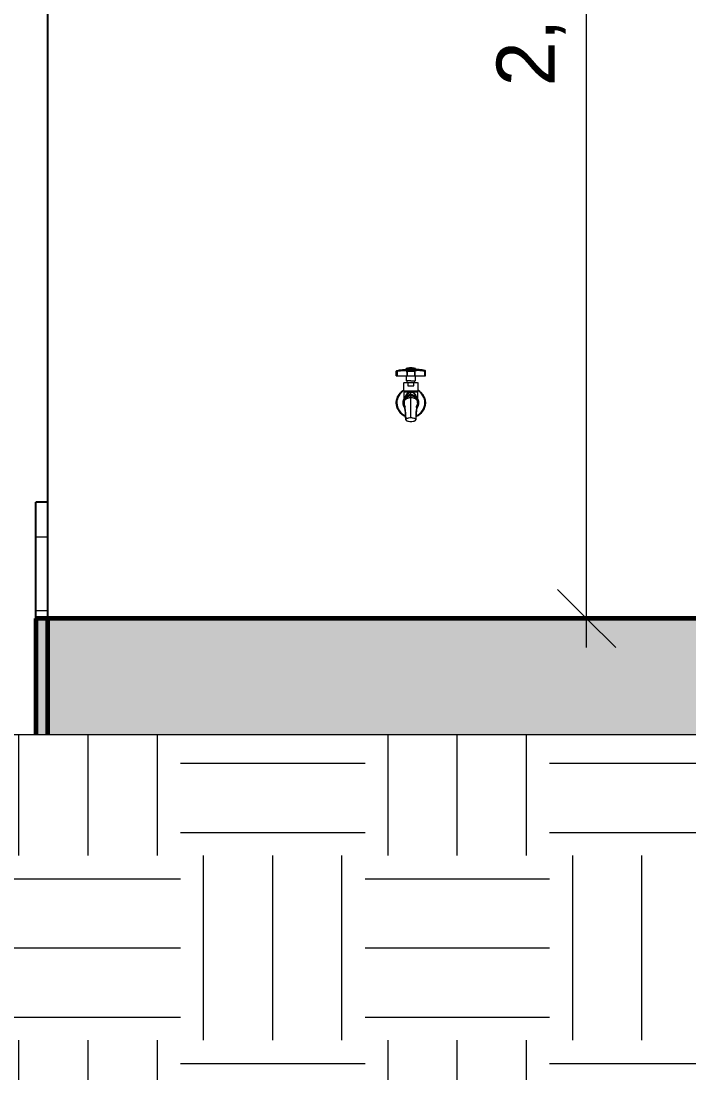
# Model space of a CAD drawing. Header units: millimetres. Extents: x -50912 to 58751, y -45352 to 5553.
# Drawn here: x 35921 to 37069, y -593 to 1227 of the extents above; entities that cross this region are included whole.
import ezdxf

# ---------------------------------------------------------------- set-up
doc = ezdxf.new("R2010")
doc.units = ezdxf.units.MM
for name, color, linetype, lineweight in [('A-ANNO-DIMS', 211, 'Continuous', 9), ('A-ANNO-DIMS-50', 211, 'Continuous', 9), ('A-DETL-GENF', 92, 'Continuous', 9), ('A-DETL-THIN', 151, 'Continuous', 9), ('A-FLOR', 192, 'Continuous', 25), ('A-FLOR-PATT', 8, 'Continuous', 25), ('A-WALL', 113, 'Continuous', 25), ('A-WALL-PATT', 111, 'Continuous', 25), ('G-IMPT', 8, 'Continuous', 9), ('P-SANR-FIXT', 6, 'Continuous', 9)]:
    doc.layers.add(name, color=color, linetype=linetype, lineweight=lineweight)
doc.styles.add('@Arial Unicode MS', font='ARIALUNI.TTF', dxfattribs={"height": 100})
doc.dimstyles.new('CRT_-__Metros_-_Linha_de_chamada_3_5_mm_1', dxfattribs={"dimscale": 304.8, "dimtxt": 100.584485, "dimasz": 0.328084, "dimexe": 0.164042, "dimexo": 0.0625, "dimgap": 0.082021, "dimtad": 1, "dimlfac": 0.001, "dimrnd": 0.01, "dimzin": 0, "dimdsep": 46, "dimtxsty": '@Arial Unicode MS', "dimblk1": 'OBLIQUE', "dimblk2": 'OBLIQUE', "dimsah": 1, "dimcen": 0.09, "dimdle": 0.164042, "dimazin": 0, "dimtfac": 1, "dimtdec": 4, "dimtix": 1, "dimtmove": 0, "dimatfit": 3, "dimfxl": 0.984252, "dimfxlon": 1, "dimtvp": 1, "dimtolj": 1, "dimtzin": 0, "dimarcsym": 2})

# ---------------------------------------------------------------- blocks, each defined once
blk = doc.blocks.new('Torneira 57_1152 C39 - 1152c39_3d_dwg-3886192-D')
at = {"layer": 'G-IMPT'}
for p, q in [((-42469.6, 617.1), (-42469.6, 625.1)), ((-42468.5, 625.1), (-42468.8, 625.1)), ((-42452.6, 628.2), (-42452.6, 629.7)), ((-42436.6, 629.7), (-42452.6, 629.7)), ((-42450.9, 629.7), (-42452.6, 629.7)), ((-42451.7, 625.3), (-42452.1, 625.8)), ((-42451.7, 623.6), (-42451.7, 625.3)), ((-42451.7, 625.3), (-42451.4, 625.3)), ((-42436.6, 629.7), (-42438.4, 629.7)), ((-42437.2, 625.9), (-42437.6, 625.4)), ((-42437.6, 625.4), (-42437.6, 622.6)), ((-42436.6, 629.7), (-42436.6, 628.4)), ((-42420.2, 625.6), (-42420.5, 625.6)), ((-42420.5, 625.6), (-42420.5, 622.7)), ((-42419.7, 617.1), (-42419.7, 625.6)), ((-42468.8, 617.1), (-42469.6, 617.1)), ((-42469.6, 617.1), (-42468.8, 617.1)), ((-42456.9, 590.9), (-42456.9, 605.6)), ((-42456, 605.6), (-42449.8, 605.6)), ((-42452.1, 608.8), (-42452.1, 617.1)), ((-42451.1, 605.6), (-42451.1, 608.8)), ((-42444.6, 608.8), (-42451.1, 608.8)), ((-42449.8, 605.6), (-42449.8, 599.8)), ((-42449.8, 605.6), (-42439.5, 605.6)), ((-42444.6, 608.8), (-42438.1, 608.8)), ((-42439.5, 599.8), (-42439.5, 605.6)), ((-42439.5, 605.6), (-42433.3, 605.6)), ((-42438.1, 608.8), (-42438.1, 605.6)), ((-42437.1, 617.1), (-42437.1, 608.8)), ((-42432.4, 605.6), (-42432.4, 590.9)), ((-42420.5, 617.1), (-42419.7, 617.1)), ((-42444.6, 590.9), (-42456.9, 590.9)), ((-42456.4, 571), (-42456.4, 589.8)), ((-42455.6, 589.8), (-42455.6, 590.9)), ((-42449.8, 599.8), (-42444.6, 599.8)), ((-42444.6, 589.8), (-42446.6, 589.8)), ((-42444.6, 599.8), (-42439.5, 599.8)), ((-42432.4, 590.9), (-42444.6, 590.9)), ((-42438.6, 589.8), (-42444.6, 589.8)), ((-42433.6, 590.9), (-42433.6, 589.8)), ((-42432.9, 589.8), (-42432.9, 571))]:
    blk.add_line(p, q, dxfattribs=at)
at = {"layer": 'G-IMPT', "flags": 128}
for points in [[(-42468.9, 626), (-42469, 625.9), (-42469.2, 625.9), (-42469.4, 625.7), (-42469.5, 625.6), (-42469.5, 625.5), (-42469.6, 625.3), (-42469.6, 625.1)], [(-42468.8, 625.1), (-42469.3, 625.1), (-42469.6, 625.1), (-42469.6, 625.1)], [(-42469.6, 625.1), (-42469.6, 625.1), (-42469.3, 625.1), (-42468.8, 625.1)], [(-42468.1, 626), (-42468.5, 626), (-42468.8, 626), (-42468.9, 626)], [(-42468.1, 626), (-42468.5, 625.7), (-42468.8, 625.1)], [(-42468.1, 626), (-42468.6, 625.7), (-42468.8, 625.1)], [(-42468.8, 617.1), (-42468.8, 618.7), (-42468.8, 620.3), (-42468.8, 621.9), (-42468.8, 623.5), (-42468.8, 625.1)], [(-42468.8, 617.1), (-42468.8, 618.7), (-42468.8, 620.3), (-42468.8, 621.9), (-42468.8, 623.5), (-42468.8, 625.1)], [(-42450.8, 626.2), (-42451.3, 626.6), (-42452.2, 627), (-42453.5, 627.3), (-42455.2, 627.4), (-42457.3, 627.4), (-42459.7, 627.2), (-42462.4, 626.9), (-42465.2, 626.5), (-42468.1, 626)], [(-42468, 626), (-42468, 625.7), (-42467.9, 625.1)], [(-42467.9, 625.1), (-42465.2, 625.6), (-42462.6, 626), (-42460.1, 626.3), (-42457.8, 626.5), (-42455.8, 626.5), (-42454.2, 626.4), (-42453, 626.1), (-42452.1, 625.8), (-42451.7, 625.3)], [(-42467.9, 625.1), (-42467.9, 622.4), (-42467.9, 619.7), (-42467.9, 617.1)], [(-42444.6, 630.8), (-42445.8, 630.8), (-42447, 630.7), (-42448.2, 630.6), (-42449.4, 630.4), (-42450.6, 630.2), (-42451.8, 630), (-42452.6, 629.7)], [(-42452.6, 628.2), (-42452.2, 628.2), (-42450.8, 628.3), (-42448.6, 628.3), (-42446, 628.3), (-42443.2, 628.3), (-42440.6, 628.4), (-42438.5, 628.4), (-42437.1, 628.4), (-42436.6, 628.4)], [(-42450.8, 626.2), (-42451.4, 625.9), (-42451.7, 625.3)], [(-42450.8, 626.2), (-42451.4, 625.9), (-42451.7, 625.3)], [(-42451.7, 625.3), (-42451.7, 623.6), (-42451.7, 622), (-42451.7, 620.3), (-42451.7, 618.7), (-42451.7, 617.1)], [(-42450.8, 626.2), (-42451.1, 625.8), (-42450.9, 625.3)], [(-42450.9, 625.3), (-42449.7, 625.3), (-42448.4, 625.3), (-42447.2, 625.3), (-42445.9, 625.3), (-42444.6, 625.3), (-42443.4, 625.3), (-42442.1, 625.4), (-42440.8, 625.4), (-42439.6, 625.4), (-42438.4, 625.4)], [(-42450.9, 625.3), (-42450.9, 622.5), (-42450.9, 619.8), (-42450.9, 617.1)], [(-42438.5, 626.3), (-42439.7, 626.3), (-42440.9, 626.3), (-42442.2, 626.2), (-42443.4, 626.2), (-42444.6, 626.2), (-42445.9, 626.2), (-42447.1, 626.2), (-42448.4, 626.2), (-42449.6, 626.2), (-42450.8, 626.2)], [(-42436.6, 629.7), (-42437.8, 630), (-42439, 630.3), (-42440.2, 630.5), (-42441.3, 630.6), (-42442.5, 630.7), (-42443.7, 630.8), (-42444.6, 630.8)], [(-42421.2, 626.5), (-42424.1, 626.9), (-42426.9, 627.3), (-42429.6, 627.5), (-42432, 627.6), (-42434.1, 627.6), (-42435.8, 627.4), (-42437.1, 627.2), (-42438, 626.8), (-42438.5, 626.3)], [(-42438.5, 626.3), (-42437.9, 626), (-42437.6, 625.4)], [(-42438.5, 626.3), (-42438.2, 626), (-42438.4, 625.4)], [(-42438.4, 625.4), (-42438.4, 623.7), (-42438.4, 622.1), (-42438.4, 620.4), (-42438.4, 618.7), (-42438.4, 617.1)], [(-42437.6, 625.4), (-42437.9, 625.4), (-42438.4, 625.4)], [(-42437.6, 625.4), (-42437.2, 625.9), (-42436.3, 626.3), (-42435.1, 626.5), (-42433.5, 626.7), (-42431.5, 626.7), (-42429.2, 626.6), (-42426.7, 626.4), (-42424.1, 626), (-42421.4, 625.6)], [(-42437.6, 625.4), (-42437.6, 622.6), (-42437.6, 619.8), (-42437.6, 617.1)], [(-42420.4, 626.5), (-42425.4, 627.3), (-42430.4, 627.9), (-42435.4, 628.3), (-42436.6, 628.4)], [(-42421.3, 626.5), (-42421.3, 626.2), (-42421.4, 625.6)], [(-42421.2, 626.5), (-42421.1, 626.2), (-42421.4, 625.6)], [(-42421.4, 625.6), (-42421.4, 623.9), (-42421.4, 622.2), (-42421.4, 620.5), (-42421.4, 618.8), (-42421.4, 617.1)], [(-42420.5, 625.6), (-42420.8, 625.6), (-42421.4, 625.6)], [(-42420.4, 626.5), (-42420.4, 626.5), (-42420.5, 626.5), (-42420.7, 626.5), (-42420.9, 626.5), (-42421.2, 626.5)], [(-42421.2, 626.5), (-42420.8, 626.1), (-42420.5, 625.6)], [(-42421.2, 626.4), (-42420.7, 626.1), (-42420.5, 625.6)], [(-42420.5, 625.6), (-42420.5, 622.7), (-42420.5, 619.9), (-42420.5, 617.1)], [(-42420.5, 625.6), (-42420.2, 625.6), (-42420, 625.6)], [(-42419.7, 625.6), (-42419.7, 625.7), (-42419.7, 625.9), (-42419.8, 626.1), (-42419.9, 626.2), (-42420, 626.3), (-42420.2, 626.4), (-42420.4, 626.5)], [(-42419.8, 625.6), (-42419.7, 625.6), (-42419.7, 625.6)], [(-42419.7, 625.6), (-42419.7, 625.6), (-42419.8, 625.6)], [(-42467.9, 617.1), (-42468.2, 617.1), (-42468.5, 617.1), (-42468.7, 617.1), (-42468.8, 617.1)], [(-42468.8, 617.1), (-42468.7, 617.1), (-42468.5, 617.1), (-42468.2, 617.1), (-42467.9, 617.1)], [(-42467.9, 617.1), (-42463.8, 617.1), (-42460.1, 617.1), (-42456.8, 617.1), (-42454.2, 617.1), (-42452.5, 617.1), (-42451.7, 617.1)], [(-42451.7, 617.1), (-42451.6, 617.1), (-42451.4, 617.1), (-42451.2, 617.1), (-42450.9, 617.1)], [(-42451.2, 617.1), (-42451.4, 617.1), (-42451.6, 617.1)], [(-42450.9, 617.1), (-42444.6, 617.1), (-42438.4, 617.1)], [(-42438.4, 617.1), (-42438.1, 617.1), (-42437.9, 617.1), (-42437.7, 617.1), (-42437.6, 617.1)], [(-42437.7, 617.1), (-42437.9, 617.1), (-42438.1, 617.1)], [(-42437.6, 617.1), (-42436.8, 617.1), (-42435.1, 617.1), (-42432.5, 617.1), (-42429.2, 617.1), (-42425.4, 617.1), (-42421.4, 617.1)], [(-42421.4, 617.1), (-42421.1, 617.1), (-42420.8, 617.1), (-42420.6, 617.1), (-42420.5, 617.1)], [(-42420.5, 617.1), (-42420.6, 617.1), (-42420.8, 617.1), (-42421.1, 617.1)], [(-42469.7, 570.8), (-42469.6, 571.8), (-42469.6, 572.8), (-42469.5, 573.8), (-42469.3, 574.8), (-42469.2, 575.7), (-42468.9, 576.7), (-42468.7, 577.7), (-42468.4, 578.6), (-42468, 579.6), (-42467.7, 580.5), (-42467.3, 581.4), (-42466.8, 582.3), (-42466.3, 583.2), (-42465.8, 584.1), (-42465.3, 584.9), (-42464.7, 585.7), (-42464.1, 586.5), (-42463.4, 587.3), (-42462.8, 588), (-42462.1, 588.7), (-42461.3, 589.4), (-42460.6, 590.1), (-42459.8, 590.7), (-42459, 591.3), (-42458.2, 591.8), (-42457.3, 592.3)], [(-42432.4, 592.6), (-42431.6, 592.1), (-42430.7, 591.6), (-42429.9, 591), (-42429.1, 590.4), (-42428.4, 589.8), (-42427.6, 589.1), (-42426.9, 588.4), (-42426.2, 587.7), (-42425.5, 586.9), (-42424.9, 586.1), (-42424.3, 585.3), (-42423.7, 584.5), (-42423.2, 583.7), (-42422.7, 582.8), (-42422.2, 581.9), (-42421.8, 581), (-42421.4, 580.1), (-42421.1, 579.2), (-42420.8, 578.2), (-42420.5, 577.2), (-42420.2, 576.3), (-42420, 575.3), (-42419.9, 574.3), (-42419.8, 573.3), (-42419.7, 572.3), (-42419.6, 571.3), (-42419.6, 570.8)], [(-42453.4, 547.4), (-42454.1, 547.6), (-42455, 548), (-42455.9, 548.5), (-42456.8, 548.9), (-42457.7, 549.4), (-42458.5, 550), (-42459.4, 550.6), (-42460.2, 551.2), (-42460.9, 551.8), (-42461.7, 552.5), (-42462.4, 553.2), (-42463.1, 553.9), (-42463.7, 554.6), (-42464.4, 555.4), (-42465, 556.2), (-42465.5, 557), (-42466.1, 557.9), (-42466.6, 558.8), (-42467, 559.6), (-42467.5, 560.5), (-42467.9, 561.5), (-42468.2, 562.4), (-42468.5, 563.4), (-42468.8, 564.3), (-42469, 565.3), (-42469.2, 566.3), (-42469.4, 567.3), (-42469.5, 568.2), (-42469.6, 569.2), (-42469.6, 570.2), (-42469.7, 570.8)], [(-42453.9, 563.4), (-42454.5, 564.3), (-42455.4, 565.9), (-42456.2, 568.5), (-42456.4, 570.8)], [(-42455.6, 566.5), (-42454.7, 564.6), (-42454, 563.6)], [(-42419.6, 570.8), (-42419.6, 569.8), (-42419.7, 568.8), (-42419.8, 567.8), (-42419.9, 566.8), (-42420.1, 565.8), (-42420.3, 564.8), (-42420.6, 563.9), (-42420.9, 562.9), (-42421.2, 562), (-42421.6, 561), (-42422, 560.1), (-42422.5, 559.2), (-42422.9, 558.4), (-42423.5, 557.5), (-42424, 556.7), (-42424.6, 555.8), (-42425.2, 555.1), (-42425.8, 554.3), (-42426.5, 553.6), (-42427.2, 552.8), (-42427.9, 552.2), (-42428.7, 551.5), (-42429.5, 550.9), (-42430.3, 550.3), (-42431.1, 549.7), (-42432, 549.2), (-42432.9, 548.7), (-42433.7, 548.3), (-42434.7, 547.9), (-42435.6, 547.5)], [(-42435.4, 563.4), (-42434.8, 564.3), (-42433.9, 565.9), (-42433.7, 566.5)], [(-42435.3, 563.6), (-42435, 564), (-42434, 565.7), (-42433.1, 568.4), (-42432.8, 570.8)], [(-42453.4, 541.8), (-42453.6, 547.9), (-42454.1, 554.8), (-42454.8, 561.2), (-42455.1, 563.3)], [(-42435.9, 541.8), (-42435.7, 547.9), (-42435.2, 554.8), (-42434.5, 561.2), (-42434.2, 563.3)]]:
    blk.add_lwpolyline(points, dxfattribs=at)
at = {"layer": 'G-IMPT'}
for radius, start, end in [(25, 120.9467, 180), (24.1, 119.4345, 180), (13.9, 41.14, 138.6826), (11.8, 30.5223, 150.1643), (24.1, 0, 60.5655), (25, 0, 59.0533), (25, 180, 248.5715), (24.1, 180, 247.352), (13.9, 146.5581, 180), (13.9, 180, 220.5492), (11.8, 175.081, 180), (11.8, 180, 185.3349), (11.8, 180, 202.3512), (25, 291.4285, 0), (24.1, 292.648, 0), (13.9, 321.4286, 360), (11.8, 340, 0), (13.9, 360, 33.1393), (11.8, 0, 3.3581)]:
    blk.add_arc((-42444.6, 570.8), radius, start, end, dxfattribs=at)
blk.add_ellipse((-42454.6, 572.3), major_axis=(-21.6, 2.9), ratio=0.740445, start_param=3.24106, end_param=3.248462, dxfattribs=at)
for points in [[(-42468.1, 626), (-42468.3, 626), (-42468.6, 626), (-42468.8, 626), (-42468.9, 626), (-42468.9, 626)], [(-42468.1, 626), (-42468.1, 626), (-42468.2, 625.9), (-42468.2, 625.7), (-42468.1, 625.4), (-42468, 625.2), (-42467.9, 625.1)], [(-42453.5, 627.3), (-42454, 627.3), (-42454.6, 627.4), (-42455.2, 627.4)], [(-42452.6, 628.2), (-42452.6, 628.2), (-42452.5, 628.2), (-42451.9, 628.2), (-42451.2, 628.3), (-42450.9, 628.3)], [(-42450.8, 626.2), (-42450.9, 626.3), (-42451, 626.5), (-42451.3, 626.7)], [(-42450.9, 625.3), (-42451, 625.4), (-42451.1, 625.6), (-42451.1, 625.9), (-42451, 626.1), (-42450.9, 626.1), (-42450.8, 626.2)], [(-42448.3, 626.2), (-42449.1, 626.2), (-42450, 626.2), (-42450.8, 626.2)], [(-42438.5, 626.3), (-42439.3, 626.3), (-42440.1, 626.3), (-42440.9, 626.3)], [(-42438, 626.8), (-42438.3, 626.6), (-42438.4, 626.5), (-42438.5, 626.3)], [(-42438.5, 626.3), (-42438.5, 626.2), (-42438.4, 626), (-42438.4, 625.6), (-42438.4, 625.4)], [(-42438.5, 626.3), (-42438.4, 626.3), (-42438.2, 626.2), (-42437.9, 626), (-42437.7, 625.7), (-42437.6, 625.5), (-42437.6, 625.4)], [(-42434.1, 627.6), (-42434.7, 627.6), (-42435.3, 627.5), (-42435.8, 627.4)], [(-42421.3, 626.5), (-42423.2, 626.8), (-42427.1, 627.4), (-42430.5, 627.6), (-42432, 627.6)], [(-42421.4, 625.6), (-42421.3, 625.5), (-42421.2, 625.5), (-42421, 625.4), (-42420.8, 625.4), (-42420.7, 625.4), (-42420.5, 625.5), (-42420.5, 625.5), (-42420.5, 625.6)], [(-42456.4, 589.8), (-42456.4, 589.8), (-42456.3, 589.8), (-42456, 589.8), (-42455.6, 589.8), (-42455, 589.8), (-42454.3, 589.8), (-42453.7, 589.8), (-42452.9, 589.8), (-42451.8, 589.8), (-42450.2, 589.8), (-42448.5, 589.8), (-42446.5, 589.8), (-42445.3, 589.8), (-42444.6, 589.8)], [(-42453.7, 582.5), (-42454.4, 581.3), (-42454.9, 580.1), (-42455.3, 578.8)], [(-42444.6, 579.9), (-42444.6, 580.1), (-42444.6, 580.6), (-42444.6, 581.6), (-42444.6, 582.8), (-42444.6, 584.3), (-42444.6, 585.8), (-42444.6, 587.5), (-42444.6, 588.6), (-42444.6, 589.2)], [(-42455.8, 576.5), (-42456.2, 574.8), (-42456.4, 572.9), (-42456.4, 571.1)], [(-42456.4, 571.1), (-42456.4, 571.1), (-42456.4, 571), (-42456.4, 571)], [(-42455.6, 566.3), (-42455.5, 565.4), (-42455.3, 564.4), (-42455.1, 563.4)], [(-42444.6, 544.8), (-42444.6, 546.4), (-42444.6, 549.8), (-42444.6, 554.7), (-42444.6, 559.4), (-42444.6, 563.8), (-42444.6, 568), (-42444.6, 571.8), (-42444.6, 575.1), (-42444.6, 577.8), (-42444.6, 579.3), (-42444.6, 579.9)], [(-42434, 578.7), (-42434.3, 579.9), (-42434.8, 581.1), (-42435.4, 582.2)], [(-42432.8, 571.1), (-42432.9, 572.9), (-42433, 574.6), (-42433.4, 576.3)], [(-42432.8, 570.8), (-42432.8, 570.8), (-42432.9, 570.5), (-42433, 570.2)], [(-42432.9, 571), (-42432.9, 570.9), (-42432.9, 570.9), (-42432.9, 570.8)], [(-42432.8, 571), (-42432.8, 571), (-42432.8, 571.1), (-42432.8, 571.1)], [(-42432.8, 570.9), (-42432.8, 570.9), (-42432.8, 570.9), (-42432.8, 570.8)], [(-42455.1, 563.4), (-42454.7, 560.7), (-42453.9, 554.3), (-42453.4, 546.1), (-42453.4, 541.8)], [(-42434.2, 563.4), (-42434.6, 560.7), (-42435.4, 554.3), (-42435.9, 546.1), (-42435.9, 541.8)]]:
    blk.add_open_spline(points, degree=3, dxfattribs=at)
for points, knots in [([(-42468.8, 625.1), (-42468.8, 625.1), (-42468.7, 625.1), (-42468.5, 625.1), (-42468.3, 625.1), (-42468, 625.1), (-42467.9, 625.1)], [0, 0, 0, 0, 0.2, 0.4, 0.7, 1, 1, 1, 1]), ([(-42457.3, 627.4), (-42458.5, 627.3), (-42461.8, 627.1), (-42465.6, 626.5), (-42468, 626)], [0.5558429, 0.5558429, 0.5558429, 0.5558429, 0.7222222, 1, 1, 1, 1]), ([(-42451.7, 625.3), (-42451.7, 625.3), (-42451.6, 625.3), (-42451.5, 625.3), (-42451.3, 625.3), (-42451, 625.3), (-42450.9, 625.3)], [0, 0, 0, 0, 0.2, 0.4, 0.7, 1, 1, 1, 1]), ([(-42438.4, 625.4), (-42438.5, 625.4), (-42438.7, 625.5), (-42438.5, 625.6), (-42438.1, 625.5), (-42437.9, 625.5), (-42437.8, 625.6), (-42437.7, 625.5), (-42437.6, 625.5), (-42437.6, 625.4)], [0, 0, 0, 0, 0.125, 0.375, 0.5, 0.625, 0.71875, 0.8125, 1, 1, 1, 1]), ([(-42438.5, 628.4), (-42438.1, 628.4), (-42437.1, 628.4), (-42436.6, 628.4), (-42436.6, 628.4)], [0.7184985, 0.7184985, 0.7184985, 0.7184985, 0.8, 1, 1, 1, 1]), ([(-42420.4, 626.5), (-42420.4, 626.5), (-42420.5, 626.5), (-42420.9, 626.5), (-42421.2, 626.4)], [0, 0, 0, 0, 0.4, 1, 1, 1, 1]), ([(-42451.7, 589.8), (-42451.9, 589.8), (-42452.3, 589.8), (-42453.1, 589.8), (-42453.8, 589.8), (-42454.3, 589.8), (-42454.7, 589.8), (-42454.9, 589.8), (-42455.1, 589.8), (-42455.3, 589.8), (-42455.7, 589.8), (-42456.1, 589.8), (-42456.4, 589.8), (-42456.4, 589.8), (-42456.4, 589.8)], [0.1666667, 0.1666667, 0.1666667, 0.1666667, 0.1875, 0.2083333, 0.25, 0.2916667, 0.3125, 0.3229167, 0.3333333, 0.3541667, 0.375, 0.4166667, 0.4583333, 0.5, 0.5, 0.5, 0.5]), ([(-42444.6, 589.2), (-42445.2, 589.1), (-42446.2, 588.8), (-42447.8, 588.3), (-42449.1, 587.7), (-42449.9, 587.3), (-42450.3, 587), (-42450.6, 586.8), (-42450.9, 586.5), (-42451.3, 586.2), (-42451.9, 585.6), (-42452.5, 584.8), (-42453, 583.9), (-42453.4, 583.3), (-42453.7, 582.7), (-42453.9, 582.3), (-42454.1, 582), (-42454.2, 581.7), (-42454.4, 581.2), (-42454.7, 580.7), (-42454.9, 580), (-42455.2, 579.1), (-42455.5, 578.2), (-42455.7, 577.2), (-42455.8, 576.5), (-42456, 575.8), (-42456.1, 574.9), (-42456.3, 573.2), (-42456.4, 571.8), (-42456.4, 570.8)], [0, 0, 0, 0, 0.0625, 0.125, 0.1875, 0.21875, 0.234375, 0.25, 0.265625, 0.28125, 0.3125, 0.375, 0.40625, 0.4375, 0.46875, 0.484375, 0.5, 0.515625, 0.53125, 0.5625, 0.59375, 0.625, 0.6875, 0.71875, 0.75, 0.78125, 0.8125, 0.875, 1, 1, 1, 1]), ([(-42456.4, 570.8), (-42456.4, 570.8), (-42456.4, 570.9), (-42456.4, 571.1), (-42456.4, 571.2), (-42456.4, 571.4), (-42456.4, 571.5), (-42456.4, 571.6), (-42456.4, 571.8), (-42456.4, 572), (-42456.4, 572.2), (-42456.3, 572.5), (-42456.3, 572.8), (-42456.3, 573.2), (-42456.2, 573.7), (-42456.1, 574.3), (-42455.9, 574.9), (-42455.7, 575.7), (-42455.4, 576.7), (-42454.9, 578), (-42454.4, 579.3), (-42453.5, 581), (-42452.2, 583.1), (-42450.3, 585.6), (-42447.9, 587.9), (-42445.8, 589), (-42444.6, 589.2)], [0, 0, 0, 0, 0.006836, 0.015625, 0.023438, 0.03125, 0.039062, 0.046875, 0.054688, 0.0625, 0.078125, 0.09375, 0.109375, 0.125, 0.15625, 0.1875, 0.21875, 0.25, 0.3125, 0.375, 0.4375, 0.5, 0.625, 0.75, 0.875, 1, 1, 1, 1]), ([(-42432.8, 570.9), (-42432.8, 571.4), (-42432.9, 572.4), (-42433.2, 573.8), (-42433.5, 574.8), (-42433.9, 575.6), (-42434.2, 576.2), (-42434.5, 576.8), (-42434.7, 577.1), (-42435, 577.5), (-42435.3, 578), (-42435.8, 578.6), (-42436.4, 579.2), (-42436.8, 579.6), (-42437.1, 579.9), (-42437.3, 580), (-42437.5, 580.2), (-42437.8, 580.4), (-42438.4, 580.8), (-42439.3, 581.3), (-42440.2, 581.7), (-42441, 582), (-42441.6, 582.2), (-42442, 582.3), (-42442.5, 582.4), (-42443.3, 582.5), (-42444.6, 582.6), (-42445.9, 582.5), (-42446.8, 582.4), (-42447.3, 582.3), (-42447.7, 582.2), (-42448.2, 582), (-42449.1, 581.7), (-42450, 581.3), (-42450.9, 580.8), (-42451.5, 580.4), (-42451.8, 580.2), (-42452, 580), (-42452.2, 579.9), (-42452.5, 579.6), (-42452.9, 579.2), (-42453.5, 578.6), (-42454, 578), (-42454.3, 577.5), (-42454.6, 577.1), (-42454.8, 576.8), (-42455.1, 576.2), (-42455.4, 575.6), (-42455.7, 574.8), (-42456.1, 573.8), (-42456.4, 572.4), (-42456.4, 571.4), (-42456.4, 570.9)], [0, 0, 0, 0, 0.055556, 0.111111, 0.138889, 0.166667, 0.194444, 0.208333, 0.222222, 0.236111, 0.25, 0.277778, 0.305556, 0.319444, 0.326389, 0.333333, 0.340278, 0.347222, 0.361111, 0.388889, 0.416667, 0.430556, 0.444444, 0.451389, 0.458333, 0.472222, 0.5, 0.527778, 0.541667, 0.548611, 0.555556, 0.569444, 0.583333, 0.611111, 0.638889, 0.652778, 0.659722, 0.666667, 0.673611, 0.680556, 0.694444, 0.722222, 0.75, 0.763889, 0.777778, 0.791667, 0.805556, 0.833333, 0.861111, 0.888889, 0.944444, 1, 1, 1, 1]), ([(-42456.3, 571.1), (-42456.3, 572.1), (-42456.2, 573.7), (-42455.9, 575.4), (-42455.7, 576.5), (-42455.5, 577.2), (-42455.3, 577.9), (-42455, 578.9), (-42454.6, 580.2), (-42454.1, 581.3), (-42453.8, 582.1), (-42453.5, 582.6), (-42453.4, 582.9), (-42453.2, 583.2), (-42452.9, 583.7), (-42452.5, 584.4), (-42451.8, 585.5), (-42451.1, 586.4), (-42450.6, 586.9), (-42450.5, 587.1)], [0, 0, 0, 0, 0.125, 0.1875, 0.21875, 0.25, 0.28125, 0.3125, 0.375, 0.4375, 0.46875, 0.484375, 0.5, 0.515625, 0.53125, 0.5625, 0.625, 0.6875, 0.71875, 0.71875, 0.71875, 0.71875]), ([(-42450.4, 587), (-42450.9, 586.5), (-42451.7, 585.7), (-42452.3, 584.9), (-42452.5, 584.6)], [0.2842285, 0.2842285, 0.2842285, 0.2842285, 0.375, 0.4171513, 0.4171513, 0.4171513, 0.4171513]), ([(-42444.6, 589.8), (-42446.1, 589.8), (-42448.1, 589.8), (-42450.3, 589.8), (-42451.3, 589.8), (-42451.7, 589.8)], [0, 0, 0, 0, 0.0833333, 0.125, 0.1666667, 0.1666667, 0.1666667, 0.1666667]), ([(-42444.9, 589.5), (-42444.4, 589.4), (-42443.6, 589.3), (-42442.7, 589.1), (-42441.8, 588.8), (-42440.9, 588.4), (-42440.2, 588), (-42439.8, 587.7), (-42439.4, 587.5), (-42439.1, 587.3), (-42438.8, 587), (-42438.1, 586.4), (-42437.3, 585.5), (-42436.7, 584.5), (-42436.3, 584), (-42436.3, 583.8)], [0, 0, 0, 0, 0.0625, 0.09375, 0.125, 0.1875, 0.21875, 0.234375, 0.25, 0.265625, 0.28125, 0.3125, 0.375, 0.4375, 0.4561833, 0.4561833, 0.4561833, 0.4561833]), ([(-42444.6, 589.8), (-42444, 589.8), (-42442.7, 589.8), (-42440.8, 589.8), (-42439.3, 589.8), (-42438.3, 589.8), (-42437.3, 589.8), (-42436.4, 589.8), (-42435.6, 589.8), (-42435, 589.8), (-42434.3, 589.8), (-42433.7, 589.8), (-42433.2, 589.8), (-42432.9, 589.8), (-42432.9, 589.8), (-42432.9, 589.8)], [0, 0, 0, 0, 0.0416667, 0.0833333, 0.125, 0.1458333, 0.1666667, 0.2083333, 0.25, 0.2916667, 0.3333333, 0.375, 0.4166667, 0.4583333, 0.5, 0.5, 0.5, 0.5]), ([(-42432.8, 589.8), (-42432.8, 589.8), (-42432.9, 589.8), (-42433.2, 589.8), (-42433.6, 589.8), (-42433.9, 589.8), (-42434.2, 589.8), (-42434.4, 589.8), (-42434.6, 589.8), (-42434.9, 589.8), (-42435.5, 589.8), (-42436.2, 589.8), (-42436.9, 589.8), (-42437.7, 589.8), (-42438.9, 589.8), (-42441.1, 589.8), (-42443.1, 589.8), (-42444.6, 589.8)], [0.5, 0.5, 0.5, 0.5, 0.5416667, 0.5833333, 0.625, 0.6458333, 0.6666667, 0.6770833, 0.6875, 0.7083333, 0.75, 0.7916667, 0.8125, 0.8333333, 0.875, 0.9166667, 1, 1, 1, 1]), ([(-42436.2, 583.7), (-42436.5, 584.3), (-42437.5, 585.7), (-42439.4, 587.6), (-42441.9, 589.1), (-42443.7, 589.5), (-42444.6, 589.5)], [0.5368306, 0.5368306, 0.5368306, 0.5368306, 0.625, 0.75, 0.875, 1, 1, 1, 1]), ([(-42432.9, 570.8), (-42432.9, 571.8), (-42433, 573.6), (-42433.4, 576.3), (-42433.9, 578.5), (-42434.4, 580.1), (-42434.9, 581.2), (-42435.4, 582.3), (-42436, 583.4), (-42436.5, 584.2), (-42436.9, 584.7), (-42437.1, 585), (-42437.3, 585.3), (-42437.5, 585.5), (-42437.7, 585.8), (-42438, 586.2), (-42438.3, 586.7), (-42438.8, 587.4), (-42439.3, 587.9), (-42439.8, 588.4), (-42440.1, 588.6), (-42440.3, 588.7), (-42440.6, 588.8), (-42440.9, 588.9), (-42441.3, 589.1), (-42441.9, 589.2), (-42442.6, 589.3), (-42443.5, 589.4), (-42444.3, 589.3), (-42444.6, 589.2)], [0, 0, 0, 0, 0.1, 0.2, 0.3, 0.35, 0.4, 0.45, 0.5, 0.55, 0.575, 0.5875, 0.6, 0.6125, 0.625, 0.65, 0.675, 0.7, 0.75, 0.775, 0.7875, 0.8, 0.8125, 0.825, 0.85, 0.875, 0.9, 0.95, 1, 1, 1, 1]), ([(-42456.4, 570.8), (-42456.4, 571.2), (-42456.4, 572), (-42456.1, 573.2), (-42455.8, 574.2), (-42455.4, 574.9), (-42455, 575.5), (-42454.6, 576), (-42454.1, 576.6), (-42453.6, 577), (-42453.2, 577.3), (-42452.9, 577.6), (-42452.5, 577.8), (-42452, 578.1), (-42451.3, 578.5), (-42450.4, 578.9), (-42449.4, 579.2), (-42448.3, 579.5), (-42446.8, 579.8), (-42445.5, 579.9), (-42444.6, 579.9)], [0, 0, 0, 0, 0.1, 0.2, 0.3, 0.35, 0.4, 0.45, 0.5, 0.55, 0.575, 0.6, 0.625, 0.65, 0.7, 0.75, 0.8, 0.85, 0.9, 1, 1, 1, 1]), ([(-42456.4, 570.8), (-42456.4, 570.8), (-42456.4, 570.9), (-42456.4, 571), (-42456.3, 571.1)], [0, 0, 0, 0, 0.46875, 1, 1, 1, 1]), ([(-42456.4, 570.8), (-42456.4, 570.7), (-42456.2, 569.5), (-42455.8, 567.2), (-42455.6, 566.3)], [0, 0, 0, 0, 0.2222222, 0.3333333, 0.3333333, 0.3333333, 0.3333333]), ([(-42444.6, 579.9), (-42443.3, 579.9), (-42440.6, 579.6), (-42437.7, 578.5), (-42435.9, 577.2), (-42434.8, 576.2), (-42433.9, 575), (-42433.3, 573.7), (-42432.9, 572.3), (-42432.8, 571.3), (-42432.8, 570.8)], [0, 0, 0, 0, 0.2, 0.4, 0.5, 0.6, 0.7, 0.8, 0.9, 1, 1, 1, 1]), ([(-42435.4, 582.3), (-42435.3, 582.1), (-42434.9, 581.4), (-42434.5, 580.2), (-42434.1, 579.2), (-42434, 578.6), (-42434, 578.5)], [0.53125, 0.53125, 0.53125, 0.53125, 0.5625, 0.625, 0.6875, 0.6948812, 0.6948812, 0.6948812, 0.6948812]), ([(-42433, 570.2), (-42433, 569.8), (-42433.4, 568.2), (-42433.8, 565.5), (-42434.2, 563.4)], [0.1111111, 0.1111111, 0.1111111, 0.1111111, 0.2222222, 0.4444444, 0.4444444, 0.4444444, 0.4444444]), ([(-42433.5, 576.8), (-42433.5, 576.7), (-42433.4, 576.3), (-42433.2, 575.5), (-42433, 573.7), (-42432.9, 572.2), (-42432.9, 571.1)], [0.7703969, 0.7703969, 0.7703969, 0.7703969, 0.78125, 0.8125, 0.875, 1, 1, 1, 1]), ([(-42444.6, 544.8), (-42445.9, 544.8), (-42447.9, 544.6), (-42450.1, 544.1), (-42451.8, 543.6), (-42453.1, 542.8), (-42453.4, 542.1), (-42453.4, 541.8)], [0, 0, 0, 0, 0.285714, 0.428571, 0.571429, 0.785714, 1, 1, 1, 1]), ([(-42453.4, 541.8), (-42453.4, 541.5), (-42453.2, 541.1), (-42452.6, 540.5), (-42451.5, 539.9), (-42450.1, 539.4), (-42447.9, 538.9), (-42445.9, 538.8), (-42444.6, 538.8)], [0, 0, 0, 0, 0.142857, 0.285714, 0.428571, 0.571429, 0.714286, 1, 1, 1, 1]), ([(-42435.9, 541.8), (-42435.9, 542), (-42436, 542.4), (-42436.7, 543.1), (-42437.7, 543.6), (-42439.4, 544.2), (-42441.7, 544.6), (-42443.7, 544.8), (-42444.6, 544.8)], [0, 0, 0, 0, 0.142857, 0.285714, 0.428571, 0.571429, 0.785714, 1, 1, 1, 1]), ([(-42444.6, 538.8), (-42443.4, 538.8), (-42441.4, 538.9), (-42439.1, 539.4), (-42437.7, 539.9), (-42436.7, 540.5), (-42436, 541.1), (-42435.9, 541.5), (-42435.9, 541.8)], [0, 0, 0, 0, 0.285714, 0.428571, 0.571429, 0.714286, 0.857143, 1, 1, 1, 1])]:
    blk.add_open_spline(points, degree=3, knots=knots, dxfattribs=at)
blk = doc.blocks.new('Torneira 57_1152 C39 - Tipo 1-3886310-D')
blk.add_blockref('Torneira 57_1152 C39 - 1152c39_3d_dwg-3886192-D', (0, 0))
blk = doc.blocks.new('DIMBLOCK86-D')
at = {"layer": 'A-ANNO-DIMS-50', "lineweight": 18}
for p, q in [((36893, 2300), (36843, 2350)), ((36893, 2300), (36943, 2250)), ((36893, 200), (36843, 250)), ((36893, 200), (36943, 150))]:
    blk.add_line(p, q, dxfattribs=at)
at = {"layer": 'A-ANNO-DIMS-50'}
for p, q in [((36893, 150), (36893, 2350)), ((37051.9, 2300), (36843, 2300)), ((36893, 2300), (37051.9, 2300)), ((36593, 200), (36943, 200)), ((36893, 200), (36593, 200))]:
    blk.add_line(p, q, dxfattribs=at)
at = {"layer": 'A-ANNO-DIMS-50', "color": 0, "insert": (36738.2, 1114.7), "char_height": 100, "width": 324.675, "attachment_point": 1, "rotation": 90, "line_spacing_factor": 1.117605, "style": '@Arial Unicode MS'}
blk.add_mtext('2,10', dxfattribs=at)
blk = doc.blocks.new('_Oblique')
at = {"color": 0, "linetype": 'ByBlock', "lineweight": -2}
blk.add_line((-0.5, -0.5), (0.5, 0.5), dxfattribs=at)

msp = doc.modelspace()

# ---------------------------------------------------------------- hatches: boundary and pattern name
at = {"layer": 'A-DETL-GENF'}
h = msp.add_hatch(dxfattribs=at)
h.set_pattern_fill('FP_18', style=0, pattern_type=2)
h.set_pattern_definition([(0, (38734.12, 2371.76), (317.5, 317.5), [317.5, -317.5]), (0, (38734.12, 2490.82), (317.5, 317.5), [317.5, -317.5]), (0, (38734.12, 2609.9), (317.5, 317.5), [317.5, -317.5]), (90, (38773.8, 2649.57), (-317.5, 317.5), [317.5, -317.5]), (90, (38892.87, 2649.57), (-317.5, 317.5), [317.5, -317.5]), (90, (39011.93, 2649.57), (-317.5, 317.5), [317.5, -317.5])])
h.paths.add_polyline_path([(38986.83, -593.093), (42768.667, -593.093), (42768.667, -40.658), (41970.992, 1.146), (41975.691, 0), (35204.992, 0), (35204.992, -593.093), (38543.709, -593.093)])
at = {"layer": 'A-FLOR-PATT'}
msp.add_hatch(color=256, dxfattribs=at).paths.add_polyline_path([(40877.748, 0), (41565.691, 0), (41565.691, 200), (35965.691, 200), (35965.691, 0), (40641.383, 0)])
at = {"layer": 'A-WALL-PATT', "lineweight": 9}
h = msp.add_hatch(dxfattribs=at)
h.set_pattern_fill('FP_17', color=256, style=0, pattern_type=2)
h.set_pattern_definition([(0, (38734.1, 2371.8), (0, 1270), [952.5, -317.5]), (0, (38734.1, 2435.3), (0, 1270), [0, -381, 381, -190.5, -317.5]), (0, (38734.1, 2435.3), (0, 1270), [-952.5, 317.5, 0]), (0, (38734.1, 2498.8), (0, 1270), [0, -571.5, 698.5, 0]), (0, (38734.1, 2562.3), (0, 1270), [571.5, -698.5]), (0, (38734.1, 2625.8), (0, 1270), [0, -254, 1016, 0]), (0, (38734.1, 2689.3), (0, 1270), [444.5, -317.5, 381, -127]), (0, (39178.6, 2752.8), (0, 1270), [1016, -254]), (0, (38670.6, 2816.3), (0, 1270), [698.5, -571.5]), (0, (38480.1, 2879.8), (0, 1270), [571.5, -698.5]), (0, (38734.1, 2943.3), (0, 1270), [1016, -254]), (0, (38734.1, 3006.8), (0, 1270), [0, -508, 317.5, -190.5, -254]), (0, (38734.1, 3006.8), (0, 1270), [-1016, 254, 0]), (0, (39369.1, 3070.3), (0, 1270), [762, -508]), (0, (38861.1, 3133.8), (0, 1270), [508, -254, 190.5, -317.5]), (0, (39115.1, 3197.3), (0, 1270), [508, -190.5, 317.5, -254]), (0, (39623.1, 3260.8), (0, 1270), [762, -508]), (0, (39115.1, 3324.3), (0, 1270), [508, -762]), (0, (39369.1, 3387.8), (0, 1270), [571.5, -698.5]), (0, (39369.1, 3451.3), (0, 1270), [0, -381, 889, 0]), (0, (38988.1, 3514.8), (0, 1270), [381, -889]), (0, (39369.1, 3578.3), (0, 1270), [889, -381]), (90, (38734.1, 2879.8), (-1270, 8e-14), [190.5, -508, 444.5, -127]), (90, (38861.1, 2943.3), (-1270, 8e-14), [317.5, -190.5, 127, -635]), (90, (38924.6, 2689.3), (-1270, 8e-14), [127, -1143]), (90, (38988.1, 2562.3), (-1270, 8e-14), [127, -762, 190.5, -190.5]), (90, (39051.6, 2816.3), (-1270, 8e-14), [127, -1143]), (90, (39115.1, 2371.8), (-1270, 8e-14), [190.5, -571.5, 317.5, -190.5]), (90, (39178.6, 2625.8), (-1270, 8e-14), [190.5, -1079.5]), (90, (39242.1, 2943.3), (-1270, 8e-14), [190.5, -63.5, 127, -889]), (90, (39305.6, 2435.3), (-1270, 8e-14), [190.5, -1079.5]), (90, (39369.1, 2752.8), (-1270, 8e-14), [190.5, -63.5, 190.5, -127, -698.5]), (90, (39369.1, 2752.8), (-1270, 8e-14), [-571.5, 317.5, -381]), (90, (39496.1, 2752.8), (-1270, 8e-14), [0, -889, 127, -127, -127]), (90, (39496.1, 2752.8), (-1270, 8e-14), [-1143, 127, 0]), (90, (39559.6, 2943.3), (-1270, 8e-14), [127, -1143]), (90, (39623.1, 2498.8), (-1270, 8e-14), [127, -444.5, 317.5, -381]), (90, (39686.6, 2689.3), (-1270, 8e-14), [63.5, -825.5, 190.5, -190.5]), (90, (39750.1, 2752.8), (-1270, 8e-14), [317.5, -317.5, 190.5, -444.5]), (90, (39813.6, 3070.3), (-1270, 8e-14), [190.5, -317.5, 127, -635]), (90, (39877.1, 2625.8), (-1270, 8e-14), [127, -1143]), (90, (39940.6, 2752.8), (-1270, 8e-14), [127, -381, 190.5, -571.5])])
h.paths.add_polyline_path([(35965.691, 200), (35965.691, 400), (35945.691, 400), (35945.691, 200)])
at = {"layer": 'A-WALL-PATT'}
msp.add_hatch(color=256, dxfattribs=at).paths.add_polyline_path([(35945.691, 0), (35965.691, 0), (35965.691, 200), (35945.691, 200)])

# ---------------------------------------------------------------- linework, layer by layer
at = {"layer": 'A-DETL-THIN'}
msp.add_line((41975.691, 0), (35204.992, 0), dxfattribs=at)
at = {"layer": 'A-FLOR', "lineweight": 60}
for p, q in [((41565.691, 200), (35965.691, 200)), ((35965.691, 200), (35965.691, 0))]:
    msp.add_line(p, q, dxfattribs=at)
at = {"layer": 'A-WALL'}
for p, q in [((35965.691, 4586.037), (35965.691, 200)), ((35945.691, 200), (35945.691, 400)), ((35965.691, 400), (35945.691, 400))]:
    msp.add_line(p, q, dxfattribs=at)
at = {"layer": 'A-WALL', "lineweight": 60}
for p, q in [((35965.691, 200), (35945.691, 200)), ((35945.691, 200), (35945.691, 0))]:
    msp.add_line(p, q, dxfattribs=at)

# ---------------------------------------------------------------- block references
at = {"layer": 'P-SANR-FIXT', "color": 7}
msp.add_blockref('Torneira 57_1152 C39 - Tipo 1-3886310-D', (79035.342, 0), dxfattribs=at)

# ---------------------------------------------------------------- dimensions: what is measured, and where the dimension line sits
at = {"layer": 'A-ANNO-DIMS'}
dim = msp.add_linear_dim(base=(36893.05, 2300), p1=(36593.05, 200), p2=(37051.946, 2300), angle=90, dimstyle='CRT_-__Metros_-_Linha_de_chamada_3_5_mm_1', override={"dimpost": '<>', "dimfxl": 2149.554818}, dxfattribs=at)
dim.commit()
dim.dimension.update_dxf_attribs({"geometry": 'DIMBLOCK86-D', "text_midpoint": (36816.958, 1250)})

doc.saveas('drawing.dxf')
